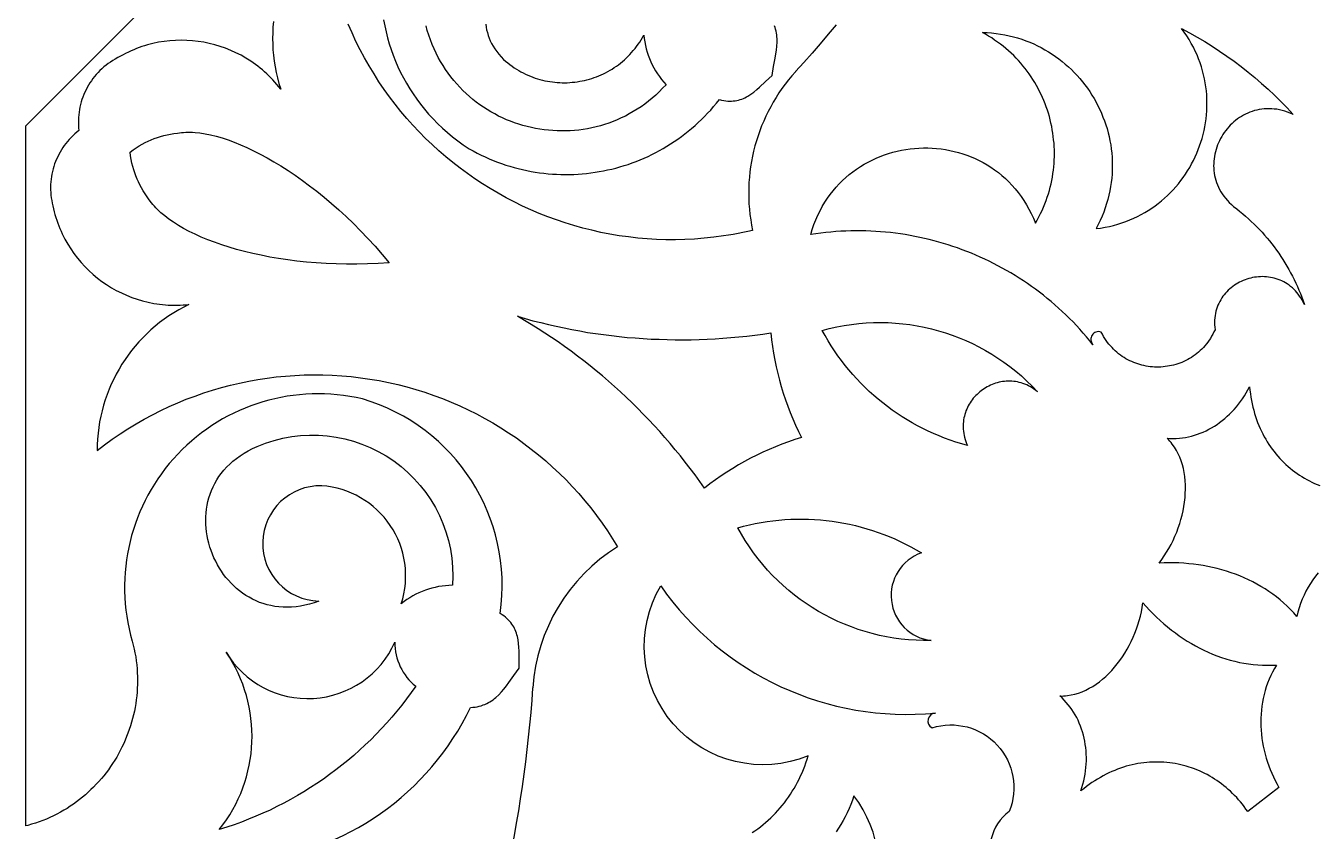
# Model space of a CAD drawing. Extents: x -492 to 492, y -420 to 420.
# Drawn here: x -173.3 to -29.2, y -6.9 to 82.9 of the extents above; entities that cross this region are included whole.
import ezdxf

# ---------------------------------------------------------------- set-up
doc = ezdxf.new("R2010")
doc.units = 0
doc.layers.add('LAYER_1', color=18, linetype='CONTINUOUS')

msp = doc.modelspace()

# ---------------------------------------------------------------- linework, layer by layer
at = {"layer": 'LAYER_1'}
for points in [[(-148.25, -10.34, 0.260478), (-123.69, 6.89), (-123.43, 6.92), (-123.18, 6.95), (-122.94, 6.99), (-122.71, 7.04), (-122.49, 7.1), (-122.28, 7.18), (-122.08, 7.25), (-121.88, 7.34), (-121.7, 7.44), (-121.52, 7.54), (-121.34, 7.65), (-121.17, 7.77), (-121.01, 7.9), (-120.85, 8.03), (-120.54, 8.32), (-120.25, 8.63), (-119.97, 8.96), (-119.69, 9.32), (-119.41, 9.69), (-118.85, 10.47), (-118.25, 11.3), (-118.26, 12.28), (-118.27, 12.74), (-118.28, 13.19), (-118.3, 13.62), (-118.33, 14.04), (-118.39, 14.44), (-118.46, 14.82), (-118.51, 15.01), (-118.57, 15.19), (-118.63, 15.37), (-118.7, 15.55), (-118.78, 15.72), (-118.87, 15.89), (-118.97, 16.05), (-119.08, 16.21), (-119.2, 16.37), (-119.33, 16.53), (-119.47, 16.68), (-119.63, 16.83), (-119.8, 16.97), (-119.98, 17.12), (-120.17, 17.25), (-120.38, 17.39, 0.373134), (-135.74, 41.32, 0.574165), (-161.41, 14.29), (-161.3, 13.85), (-161.2, 13.41), (-161.11, 12.98), (-161.03, 12.54), (-160.97, 12.1), (-160.92, 11.66), (-160.88, 11.22), (-160.85, 10.78), (-160.83, 10.35), (-160.83, 9.91), (-160.83, 9.48), (-160.85, 9.05), (-160.88, 8.62), (-160.92, 8.19), (-160.97, 7.76), (-161.03, 7.33), (-161.1, 6.91), (-161.18, 6.49), (-161.27, 6.08), (-161.38, 5.66), (-161.49, 5.25), (-161.61, 4.85), (-161.74, 4.44), (-161.89, 4.04), (-162.04, 3.65), (-162.2, 3.26), (-162.37, 2.87), (-162.56, 2.49), (-162.75, 2.11), (-162.95, 1.74), (-163.15, 1.37), (-163.37, 1.01), (-163.6, 0.66), (-163.83, 0.31), (-164.08, -0.04), (-164.33, -0.38), (-164.59, -0.71), (-164.86, -1.03), (-165.14, -1.35), (-165.42, -1.66), (-165.72, -1.97), (-166.02, -2.26), (-166.33, -2.55), (-166.64, -2.84), (-166.97, -3.11), (-167.3, -3.37), (-167.63, -3.63), (-167.98, -3.88), (-168.33, -4.12), (-168.69, -4.35), (-169.06, -4.57), (-169.43, -4.79), (-169.81, -4.99), (-170.19, -5.18), (-170.59, -5.37), (-170.98, -5.54), (-171.39, -5.7), (-171.8, -5.85), (-172.22, -6), (-172.64, -6.13), (-173.06, -6.25), (-173.28, -6.3), (-173.28, 71.78), (-115.59, 129.47)], [(-145.66, 83.43), (-145.72, 82.8), (-145.75, 82.17), (-145.76, 81.54), (-145.75, 80.91), (-145.72, 80.28), (-145.66, 79.65), (-145.59, 79.01), (-145.49, 78.38), (-145.36, 77.75), (-145.22, 77.13), (-145.05, 76.5), (-144.86, 75.88), (-145.07, 76.14), (-145.28, 76.4), (-145.5, 76.65), (-145.72, 76.9), (-145.95, 77.14), (-146.18, 77.37), (-146.42, 77.59), (-146.66, 77.81), (-146.9, 78.03), (-147.15, 78.23), (-147.41, 78.43), (-147.66, 78.63), (-148.19, 78.99), (-148.73, 79.34), (-149.28, 79.65), (-149.85, 79.94), (-150.42, 80.2), (-151.01, 80.44), (-151.61, 80.65), (-152.21, 80.83), (-152.82, 80.98), (-153.44, 81.11), (-154.06, 81.21), (-154.69, 81.28), (-155.32, 81.32), (-155.95, 81.33), (-156.58, 81.32), (-157.21, 81.28), (-157.84, 81.2), (-158.47, 81.1), (-159.1, 80.97), (-159.72, 80.81), (-160.03, 80.72), (-160.34, 80.62), (-160.64, 80.52), (-160.95, 80.4), (-161.25, 80.28), (-161.55, 80.15), (-161.85, 80.02), (-162.15, 79.87), (-162.44, 79.72), (-162.74, 79.56), (-163.03, 79.4), (-163.31, 79.22), (-163.58, 79.07), (-163.84, 78.9), (-164.09, 78.73), (-164.34, 78.54), (-164.57, 78.35), (-164.8, 78.15), (-165.02, 77.95), (-165.23, 77.73), (-165.43, 77.51), (-165.62, 77.29), (-165.8, 77.05), (-165.97, 76.81), (-166.14, 76.57), (-166.29, 76.32), (-166.44, 76.07), (-166.57, 75.81), (-166.7, 75.54), (-166.81, 75.27), (-166.92, 75), (-167.02, 74.73), (-167.1, 74.45), (-167.18, 74.17), (-167.25, 73.88), (-167.3, 73.6), (-167.35, 73.31), (-167.38, 73.02), (-167.41, 72.72), (-167.42, 72.43), (-167.42, 72.14), (-167.41, 71.84), (-167.39, 71.55), (-167.36, 71.25), (-167.6, 71.07), (-167.82, 70.88), (-168.04, 70.68), (-168.24, 70.47), (-168.44, 70.26), (-168.64, 70.04), (-168.82, 69.82), (-168.99, 69.58), (-169.16, 69.35), (-169.32, 69.1), (-169.47, 68.85), (-169.6, 68.6), (-169.73, 68.34), (-169.86, 68.08), (-169.97, 67.81), (-170.07, 67.54), (-170.16, 67.26), (-170.24, 66.98), (-170.31, 66.7), (-170.38, 66.41), (-170.43, 66.12), (-170.47, 65.83), (-170.5, 65.54), (-170.52, 65.25), (-170.53, 64.95), (-170.52, 64.65), (-170.51, 64.35), (-170.49, 64.05), (-170.45, 63.75), (-170.4, 63.45), (-170.34, 63.15), (-170.27, 62.85), (-170.2, 62.52), (-170.12, 62.2), (-170.03, 61.88), (-169.93, 61.56), (-169.83, 61.25), (-169.72, 60.94), (-169.61, 60.63), (-169.48, 60.33), (-169.35, 60.03), (-169.22, 59.74), (-169.08, 59.45), (-168.93, 59.16), (-168.61, 58.6), (-168.27, 58.06), (-167.91, 57.53), (-167.53, 57.03), (-167.12, 56.54), (-166.69, 56.08), (-166.25, 55.63), (-165.78, 55.21), (-165.3, 54.81), (-164.8, 54.43), (-164.28, 54.07), (-163.74, 53.73), (-163.2, 53.42), (-162.63, 53.14), (-162.06, 52.88), (-161.47, 52.64), (-160.87, 52.44), (-160.26, 52.26), (-159.64, 52.1), (-159.01, 51.98), (-158.69, 51.93), (-158.37, 51.88), (-158.05, 51.85), (-157.72, 51.82), (-157.4, 51.79), (-157.07, 51.78), (-156.74, 51.77), (-156.42, 51.77), (-156.08, 51.78), (-155.75, 51.8), (-155.42, 51.82), (-155.09, 51.86), (-155.67, 51.57), (-156.23, 51.26), (-156.79, 50.93), (-157.33, 50.58), (-157.85, 50.21), (-158.36, 49.83), (-158.85, 49.43), (-159.33, 49.02), (-159.8, 48.59), (-160.24, 48.14), (-160.67, 47.68), (-161.09, 47.21), (-161.48, 46.72), (-161.86, 46.22), (-162.22, 45.71), (-162.56, 45.19), (-162.89, 44.65), (-163.19, 44.1), (-163.48, 43.54), (-163.75, 42.98), (-163.99, 42.4), (-164.22, 41.81), (-164.43, 41.22), (-164.62, 40.61), (-164.78, 40), (-164.93, 39.38), (-165.05, 38.76), (-165.15, 38.13), (-165.23, 37.49), (-165.28, 36.85), (-165.32, 36.2), (-165.33, 35.55, -0.453995), (-107.29, 24.82, 0.240725), (-116.75, 9.11), (-116.76, 9.1, -0.074077), (-126.25, -33.96)], [(-92.27, -7.06), (-91.96, -6.85), (-91.65, -6.63), (-91.35, -6.4), (-91.06, -6.16), (-90.77, -5.92), (-90.49, -5.67), (-90.21, -5.41), (-89.94, -5.14), (-89.67, -4.87), (-89.41, -4.59), (-89.16, -4.31), (-88.92, -4.02), (-88.68, -3.72), (-88.45, -3.41), (-88.22, -3.1), (-88.01, -2.78), (-87.8, -2.45), (-87.6, -2.12), (-87.4, -1.79), (-87.22, -1.44), (-87.04, -1.09), (-86.87, -0.74), (-86.71, -0.38), (-86.56, -0.01), (-86.42, 0.36), (-86.28, 0.74), (-86.16, 1.12), (-86.04, 1.51, -0.719328), (-102.48, 20.47, 0.270929), (-71.83, 6.28, 0.777705), (-72.21, 4.63, -0.636132), (-63.61, -4.69, 0.862472), (-58.75, -13.83, -0.153049)], [(-90.42, -25.27, 0.578149), (-80.92, -2.95), (-81.08, -3.44), (-81.26, -3.92), (-81.46, -4.38), (-81.67, -4.84), (-81.89, -5.29), (-82.12, -5.72), (-82.37, -6.15), (-82.63, -6.56), (-82.9, -6.96)]]:
    msp.add_lwpolyline(points, format="xyb", dxfattribs=at)
for points in [[(-133.38, 83.6), (-133.26, 82.93), (-133.11, 82.27), (-132.94, 81.6), (-132.75, 80.95), (-132.54, 80.3), (-132.31, 79.65), (-132.06, 79.01), (-131.78, 78.38), (-131.49, 77.75), (-131.17, 77.14), (-130.83, 76.53), (-130.47, 75.93), (-130.09, 75.34), (-129.69, 74.76), (-129.27, 74.19), (-128.82, 73.63), (-128.36, 73.09), (-127.87, 72.56), (-127.36, 72.04), (-126.83, 71.53), (-126.27, 71.04), (-125.7, 70.56), (-125.1, 70.1), (-124.49, 69.65), (-123.85, 69.22), (-123.4, 68.98), (-122.96, 68.74), (-122.51, 68.52), (-122.06, 68.31), (-121.61, 68.11), (-121.15, 67.92), (-120.69, 67.74), (-120.23, 67.57), (-119.76, 67.41), (-119.3, 67.27), (-118.83, 67.13), (-118.36, 67.01), (-117.89, 66.9), (-117.41, 66.79), (-116.94, 66.7), (-116.46, 66.62), (-115.99, 66.55), (-115.51, 66.49), (-115.03, 66.44), (-114.56, 66.4), (-114.08, 66.38), (-113.6, 66.36), (-113.12, 66.35), (-112.65, 66.36), (-112.17, 66.37), (-111.69, 66.4), (-111.22, 66.43), (-110.75, 66.48), (-110.27, 66.53), (-109.8, 66.6), (-109.33, 66.68), (-108.86, 66.76), (-108.4, 66.86), (-107.94, 66.97), (-107.48, 67.08), (-107.02, 67.21), (-106.56, 67.35), (-106.11, 67.49), (-105.66, 67.65), (-105.21, 67.82), (-104.77, 68), (-104.33, 68.18), (-103.89, 68.38), (-103.46, 68.58), (-103.03, 68.8), (-102.61, 69.03), (-102.19, 69.26), (-101.78, 69.51), (-101.37, 69.76), (-100.96, 70.03), (-100.57, 70.3), (-100.17, 70.58), (-99.78, 70.88), (-99.4, 71.18), (-99.03, 71.49), (-98.65, 71.81), (-98.29, 72.14), (-97.93, 72.48), (-97.58, 72.83), (-97.24, 73.19), (-96.9, 73.55), (-96.57, 73.93), (-96.25, 74.32), (-95.93, 74.71), (-95.69, 74.65), (-95.45, 74.61), (-95.22, 74.57), (-95, 74.55), (-94.79, 74.54), (-94.58, 74.55), (-94.38, 74.56), (-94.18, 74.58), (-93.99, 74.61), (-93.8, 74.66), (-93.62, 74.71), (-93.44, 74.77), (-93.26, 74.84), (-93.09, 74.92), (-92.92, 75.01), (-92.75, 75.1), (-92.42, 75.31), (-92.09, 75.55), (-91.77, 75.82), (-91.44, 76.1), (-90.77, 76.72), (-90.06, 77.39), (-89.88, 78.4), (-89.7, 79.34), (-89.62, 79.8), (-89.56, 80.24), (-89.52, 80.68), (-89.49, 81.1), (-89.5, 81.52), (-89.51, 81.73), (-89.54, 81.94), (-89.57, 82.14), (-89.61, 82.34), (-89.66, 82.55), (-89.72, 82.75), (-89.79, 82.95)], [(-82.9, 83.07), (-83.79, 82), (-84.68, 80.95), (-85.59, 79.9), (-86.51, 78.86), (-87.43, 77.83), (-87.44, 77.82), (-87.84, 77.36), (-88.23, 76.9), (-88.6, 76.42), (-88.95, 75.94), (-89.29, 75.45), (-89.61, 74.95), (-89.92, 74.44), (-90.21, 73.92), (-90.49, 73.4), (-90.75, 72.86), (-90.99, 72.32), (-91.22, 71.78), (-91.43, 71.23), (-91.62, 70.67), (-91.8, 70.11), (-91.97, 69.54), (-92.11, 68.97), (-92.24, 68.4), (-92.35, 67.82), (-92.45, 67.23), (-92.52, 66.65), (-92.59, 66.06), (-92.63, 65.47), (-92.65, 64.88), (-92.66, 64.28), (-92.65, 63.69), (-92.63, 63.09), (-92.58, 62.5), (-92.52, 61.9), (-92.44, 61.31), (-92.34, 60.71), (-92.23, 60.12), (-92.77, 59.99), (-93.31, 59.88), (-93.85, 59.77), (-94.39, 59.67), (-94.93, 59.58), (-95.47, 59.5), (-96.55, 59.36), (-97.63, 59.24), (-98.7, 59.16), (-99.77, 59.1), (-100.83, 59.08), (-101.89, 59.08), (-102.95, 59.12), (-104, 59.18), (-105.04, 59.27), (-106.08, 59.39), (-107.11, 59.53), (-108.14, 59.7), (-109.16, 59.9), (-110.17, 60.13), (-111.17, 60.38), (-112.16, 60.66), (-113.14, 60.96), (-114.11, 61.29), (-115.07, 61.64), (-116.03, 62.02), (-116.97, 62.42), (-117.89, 62.84), (-118.81, 63.29), (-119.71, 63.76), (-120.6, 64.26), (-121.48, 64.78), (-122.35, 65.31), (-123.19, 65.88), (-124.03, 66.46), (-124.85, 67.06), (-125.65, 67.69), (-126.44, 68.33), (-127.21, 69), (-127.96, 69.69), (-128.7, 70.39), (-129.41, 71.12), (-130.11, 71.86), (-130.79, 72.62), (-131.45, 73.4), (-132.1, 74.2), (-132.72, 75.02), (-133.32, 75.85), (-133.9, 76.7), (-134.45, 77.57), (-134.99, 78.46), (-135.5, 79.36), (-135.99, 80.27), (-136.46, 81.2), (-136.9, 82.15), (-137.32, 83.11)], [(-121.99, 83.11), (-121.95, 82.8), (-121.89, 82.49), (-121.81, 82.18), (-121.72, 81.88), (-121.61, 81.57), (-121.48, 81.26), (-121.33, 80.96), (-121.16, 80.66), (-120.97, 80.36), (-120.76, 80.06), (-120.52, 79.77), (-120.27, 79.48), (-120, 79.2), (-119.77, 78.99), (-119.53, 78.8), (-119.29, 78.62), (-119.05, 78.44), (-118.81, 78.27), (-118.56, 78.11), (-118.31, 77.96), (-118.06, 77.82), (-117.8, 77.68), (-117.54, 77.55), (-117.28, 77.43), (-117.01, 77.32), (-116.75, 77.22), (-116.48, 77.12), (-116.21, 77.04), (-115.94, 76.96), (-115.66, 76.89), (-115.39, 76.82), (-115.11, 76.77), (-114.84, 76.72), (-114.56, 76.68), (-114.28, 76.65), (-114.01, 76.62), (-113.73, 76.61), (-113.45, 76.6), (-113.17, 76.6), (-112.89, 76.6), (-112.62, 76.62), (-112.34, 76.64), (-112.06, 76.67), (-111.79, 76.7), (-111.51, 76.75), (-111.24, 76.8), (-110.97, 76.85), (-110.7, 76.92), (-110.43, 76.99), (-110.17, 77.07), (-109.9, 77.16), (-109.64, 77.26), (-109.38, 77.36), (-109.13, 77.47), (-108.87, 77.59), (-108.62, 77.71), (-108.38, 77.84), (-108.13, 77.98), (-107.89, 78.12), (-107.65, 78.28), (-107.42, 78.44), (-107.19, 78.6), (-106.97, 78.77), (-106.75, 78.95), (-106.53, 79.14), (-106.32, 79.34), (-106.11, 79.54), (-105.91, 79.74), (-105.72, 79.96), (-105.53, 80.18), (-105.34, 80.41), (-105.16, 80.64), (-104.99, 80.88), (-104.82, 81.13), (-104.66, 81.38), (-104.5, 81.64), (-104.36, 81.91), (-104.31, 81.52), (-104.25, 81.14), (-104.18, 80.76), (-104.09, 80.38), (-103.98, 80.01), (-103.86, 79.65), (-103.73, 79.29), (-103.58, 78.93), (-103.42, 78.59), (-103.24, 78.25), (-103.05, 77.91), (-102.84, 77.59), (-102.62, 77.27), (-102.39, 76.96), (-102.14, 76.66), (-101.88, 76.37), (-102.26, 75.97), (-102.64, 75.59), (-103.03, 75.22), (-103.43, 74.87), (-103.84, 74.54), (-104.25, 74.22), (-104.67, 73.92), (-105.1, 73.64), (-105.54, 73.37), (-105.98, 73.12), (-106.42, 72.88), (-106.88, 72.66), (-107.33, 72.46), (-107.79, 72.27), (-108.26, 72.09), (-108.73, 71.94), (-109.2, 71.8), (-109.68, 71.67), (-110.16, 71.56), (-110.64, 71.46), (-111.12, 71.38), (-111.6, 71.32), (-112.09, 71.27), (-112.57, 71.23), (-113.06, 71.22), (-113.54, 71.21), (-114.03, 71.22), (-114.51, 71.25), (-114.99, 71.29), (-115.47, 71.34), (-115.95, 71.41), (-116.43, 71.49), (-116.9, 71.59), (-117.38, 71.7), (-117.84, 71.83), (-118.31, 71.97), (-118.77, 72.12), (-119.22, 72.29), (-119.67, 72.47), (-120.11, 72.67), (-120.55, 72.88), (-120.98, 73.11), (-121.41, 73.34), (-121.83, 73.59), (-122.24, 73.86), (-122.64, 74.14), (-123.04, 74.43), (-123.43, 74.74), (-123.81, 75.05), (-124.18, 75.39), (-124.53, 75.73), (-124.88, 76.09), (-125.22, 76.46), (-125.55, 76.84), (-125.87, 77.24), (-126.18, 77.65), (-126.47, 78.07), (-126.75, 78.51), (-127.02, 78.95), (-127.28, 79.41), (-127.52, 79.88), (-127.75, 80.37), (-127.96, 80.87), (-128.16, 81.37), (-128.35, 81.91), (-128.51, 82.43), (-128.63, 82.94)], [(-29.15, 21.94), (-29.45, 21.55), (-29.74, 21.14), (-30.02, 20.73), (-30.27, 20.31), (-30.51, 19.87), (-30.73, 19.43), (-30.93, 18.97), (-31.11, 18.51), (-31.27, 18.03), (-31.4, 17.55), (-31.52, 17.06), (-31.87, 17.46), (-32.23, 17.84), (-32.61, 18.21), (-33, 18.57), (-33.39, 18.91), (-33.8, 19.24), (-34.22, 19.55), (-34.64, 19.85), (-35.08, 20.14), (-35.53, 20.41), (-35.98, 20.67), (-36.44, 20.92), (-36.91, 21.15), (-37.39, 21.37), (-37.88, 21.57), (-38.37, 21.77), (-38.87, 21.94), (-39.37, 22.11), (-39.88, 22.26), (-40.4, 22.4), (-40.92, 22.52), (-41.45, 22.63), (-41.98, 22.73), (-42.51, 22.81), (-43.05, 22.88), (-43.59, 22.94), (-44.14, 22.99), (-44.69, 23.02), (-45.24, 23.03), (-45.79, 23.04), (-46.34, 23.03), (-46.9, 23.01), (-46.6, 23.4), (-46.32, 23.81), (-46.05, 24.22), (-45.8, 24.65), (-45.56, 25.09), (-45.33, 25.54), (-45.12, 26), (-44.93, 26.46), (-44.75, 26.93), (-44.59, 27.41), (-44.45, 27.89), (-44.33, 28.37), (-44.22, 28.85), (-44.13, 29.34), (-44.05, 29.82), (-44, 30.31), (-43.97, 30.79), (-43.95, 31.26), (-43.96, 31.73), (-43.98, 32.2), (-44.03, 32.66), (-44.1, 33.11), (-44.18, 33.55), (-44.29, 33.98), (-44.43, 34.4), (-44.58, 34.81), (-44.76, 35.2), (-44.96, 35.58), (-45.18, 35.94), (-45.43, 36.29), (-45.56, 36.46), (-45.7, 36.62), (-45.85, 36.78), (-46, 36.93), (-45.66, 36.91), (-45.31, 36.9), (-44.97, 36.91), (-44.63, 36.94), (-44.29, 36.98), (-43.95, 37.03), (-43.62, 37.1), (-43.28, 37.18), (-42.95, 37.27), (-42.62, 37.38), (-42.3, 37.5), (-41.98, 37.63), (-41.66, 37.78), (-41.35, 37.94), (-41.04, 38.11), (-40.73, 38.29), (-40.43, 38.48), (-40.14, 38.69), (-39.85, 38.91), (-39.57, 39.14), (-39.3, 39.38), (-39.03, 39.63), (-38.77, 39.89), (-38.51, 40.16), (-38.27, 40.44), (-38.03, 40.73), (-37.8, 41.03), (-37.58, 41.34), (-37.37, 41.66), (-37.17, 41.99), (-36.98, 42.33), (-36.8, 42.68), (-36.76, 42.29), (-36.71, 41.9), (-36.66, 41.52), (-36.59, 41.15), (-36.52, 40.78), (-36.43, 40.41), (-36.34, 40.06), (-36.24, 39.71), (-36.14, 39.36), (-36.02, 39.02), (-35.9, 38.69), (-35.77, 38.36), (-35.63, 38.04), (-35.48, 37.72), (-35.33, 37.42), (-35.17, 37.11), (-35, 36.82), (-34.83, 36.53), (-34.65, 36.25), (-34.46, 35.97), (-34.27, 35.7), (-34.07, 35.44), (-33.86, 35.18), (-33.65, 34.93), (-33.43, 34.69), (-33.21, 34.45), (-32.98, 34.22), (-32.74, 34), (-32.5, 33.79), (-32.26, 33.58), (-32.01, 33.38), (-31.75, 33.19), (-31.49, 33), (-31.23, 32.82), (-30.96, 32.65), (-30.69, 32.48), (-30.41, 32.33), (-30.13, 32.18), (-29.85, 32.04), (-29.56, 31.9), (-29.27, 31.78), (-28.97, 31.66)]]:
    msp.add_lwpolyline(points, dxfattribs=at)
for points in [[(-43.51, 82.17), (-42.65, 81.68), (-41.8, 81.18), (-40.96, 80.66), (-40.14, 80.12), (-39.32, 79.57), (-38.52, 78.99), (-37.74, 78.4), (-36.97, 77.79), (-36.21, 77.17), (-35.46, 76.52), (-34.73, 75.86), (-34.01, 75.19), (-33.31, 74.49), (-32.62, 73.79), (-31.95, 73.06), (-32.26, 73.2), (-32.56, 73.31), (-32.86, 73.42), (-33.16, 73.5), (-33.46, 73.57), (-33.75, 73.63), (-34.04, 73.66), (-34.33, 73.69), (-34.62, 73.7), (-34.9, 73.7), (-35.18, 73.68), (-35.45, 73.65), (-35.72, 73.61), (-35.99, 73.55), (-36.25, 73.48), (-36.51, 73.4), (-36.76, 73.31), (-37.01, 73.21), (-37.25, 73.1), (-37.48, 72.97), (-37.71, 72.84), (-37.93, 72.7), (-38.15, 72.55), (-38.36, 72.38), (-38.56, 72.22), (-38.76, 72.04), (-38.95, 71.85), (-39.13, 71.66), (-39.3, 71.46), (-39.46, 71.25), (-39.62, 71.04), (-39.77, 70.82), (-39.91, 70.6), (-40.04, 70.37), (-40.16, 70.13), (-40.27, 69.89), (-40.37, 69.65), (-40.46, 69.4), (-40.54, 69.15), (-40.61, 68.89), (-40.67, 68.64), (-40.72, 68.38), (-40.76, 68.12), (-40.79, 67.85), (-40.8, 67.59), (-40.81, 67.32), (-40.8, 67.06), (-40.78, 66.79), (-40.74, 66.52), (-40.7, 66.26), (-40.64, 65.99), (-40.57, 65.73), (-40.48, 65.46), (-40.38, 65.2), (-40.27, 64.95), (-40.14, 64.69), (-40, 64.44), (-39.84, 64.19), (-39.67, 63.94), (-39.49, 63.7), (-39.28, 63.46), (-39.07, 63.23), (-38.83, 63), (-38.59, 62.78), (-38.24, 62.52), (-37.91, 62.25), (-37.57, 61.98), (-37.25, 61.7), (-36.93, 61.42), (-36.61, 61.13), (-36.3, 60.83), (-36, 60.53), (-35.7, 60.22), (-35.41, 59.91), (-35.13, 59.59), (-34.85, 59.27), (-34.58, 58.94), (-34.31, 58.61), (-34.05, 58.27), (-33.8, 57.92), (-33.55, 57.58), (-33.31, 57.22), (-33.08, 56.87), (-32.86, 56.51), (-32.64, 56.14), (-32.42, 55.77), (-32.22, 55.4), (-32.02, 55.02), (-31.83, 54.64), (-31.64, 54.25), (-31.47, 53.86), (-31.29, 53.47), (-31.13, 53.07), (-30.98, 52.67), (-30.83, 52.27), (-30.69, 51.86), (-30.81, 52.11), (-30.94, 52.35), (-31.07, 52.58), (-31.22, 52.8), (-31.37, 53), (-31.53, 53.2), (-31.69, 53.38), (-31.86, 53.56), (-32.03, 53.72), (-32.22, 53.87), (-32.4, 54.02), (-32.59, 54.15), (-32.79, 54.27), (-32.99, 54.38), (-33.19, 54.48), (-33.4, 54.57), (-33.61, 54.65), (-33.82, 54.72), (-34.04, 54.79), (-34.25, 54.84), (-34.47, 54.88), (-34.69, 54.91), (-34.91, 54.94), (-35.13, 54.95), (-35.35, 54.96), (-35.58, 54.95), (-35.8, 54.94), (-36.02, 54.92), (-36.24, 54.89), (-36.46, 54.85), (-36.67, 54.8), (-36.89, 54.74), (-37.1, 54.68), (-37.31, 54.61), (-37.52, 54.52), (-37.72, 54.43), (-37.92, 54.34), (-38.11, 54.23), (-38.31, 54.12), (-38.49, 54), (-38.67, 53.87), (-38.85, 53.73), (-39.02, 53.59), (-39.18, 53.44), (-39.34, 53.28), (-39.49, 53.12), (-39.63, 52.95), (-39.77, 52.77), (-39.9, 52.58), (-40.02, 52.39), (-40.13, 52.19), (-40.23, 51.98), (-40.33, 51.77), (-40.41, 51.55), (-40.48, 51.33), (-40.55, 51.1), (-40.6, 50.86), (-40.64, 50.62), (-40.68, 50.37), (-40.7, 50.11), (-40.7, 49.85), (-40.7, 49.59), (-40.68, 49.32), (-40.65, 49.04), (-40.77, 48.79), (-40.89, 48.54), (-41.03, 48.31), (-41.16, 48.08), (-41.31, 47.86), (-41.46, 47.65), (-41.62, 47.45), (-41.78, 47.25), (-41.95, 47.06), (-42.13, 46.88), (-42.31, 46.71), (-42.49, 46.54), (-42.68, 46.38), (-42.88, 46.23), (-43.08, 46.09), (-43.28, 45.96), (-43.49, 45.83), (-43.7, 45.71), (-43.92, 45.6), (-44.14, 45.5), (-44.36, 45.4), (-44.58, 45.32), (-44.81, 45.24), (-45.04, 45.17), (-45.27, 45.1), (-45.5, 45.05), (-45.73, 45), (-45.97, 44.96), (-46.2, 44.93), (-46.44, 44.9), (-46.68, 44.88), (-46.92, 44.88), (-47.16, 44.87), (-47.39, 44.88), (-47.63, 44.9), (-47.87, 44.92), (-48.11, 44.95), (-48.34, 44.99), (-48.58, 45.04), (-48.81, 45.09), (-49.04, 45.15), (-49.27, 45.22), (-49.5, 45.3), (-49.72, 45.39), (-49.95, 45.48), (-50.16, 45.58), (-50.38, 45.69), (-50.59, 45.81), (-50.8, 45.94), (-51.01, 46.07), (-51.21, 46.21), (-51.41, 46.36), (-51.6, 46.52), (-51.79, 46.69), (-51.97, 46.86), (-52.14, 47.04), (-52.32, 47.23), (-52.48, 47.43), (-52.64, 47.63), (-52.8, 47.85), (-52.94, 48.07), (-53.09, 48.3), (-53.22, 48.54), (-53.35, 48.78), (-53.5, 48.82), (-53.66, 48.83), (-53.8, 48.82), (-53.94, 48.78), (-54.06, 48.72), (-54.17, 48.64), (-54.27, 48.55), (-54.36, 48.44), (-54.42, 48.32), (-54.47, 48.19), (-54.5, 48.05), (-54.5, 47.91), (-54.48, 47.77), (-54.44, 47.64), (-54.37, 47.5), (-54.27, 47.37), (-54.62, 47.81), (-54.98, 48.25), (-55.35, 48.67), (-55.73, 49.09), (-56.11, 49.51), (-56.49, 49.91), (-56.89, 50.31), (-57.28, 50.7), (-57.69, 51.08), (-58.1, 51.46), (-58.51, 51.83), (-58.94, 52.19), (-59.36, 52.54), (-59.79, 52.89), (-60.23, 53.23), (-60.67, 53.56), (-61.12, 53.88), (-61.57, 54.19), (-62.03, 54.5), (-62.49, 54.8), (-62.95, 55.09), (-63.42, 55.38), (-63.9, 55.65), (-64.38, 55.92), (-64.86, 56.18), (-65.35, 56.44), (-65.84, 56.68), (-66.33, 56.92), (-66.83, 57.14), (-67.33, 57.36), (-67.83, 57.57), (-68.34, 57.78), (-68.85, 57.97), (-69.37, 58.16), (-69.89, 58.34), (-70.41, 58.51), (-70.93, 58.67), (-71.46, 58.82), (-71.99, 58.96), (-72.52, 59.1), (-73.05, 59.23), (-73.59, 59.34), (-74.13, 59.45), (-74.67, 59.55), (-75.21, 59.65), (-75.75, 59.73), (-76.3, 59.8), (-76.85, 59.87), (-77.39, 59.92), (-77.95, 59.97), (-78.5, 60.01), (-79.05, 60.04), (-79.61, 60.06), (-80.16, 60.07), (-80.72, 60.07), (-81.27, 60.06), (-81.83, 60.04), (-82.39, 60.02), (-82.95, 59.98), (-83.51, 59.94), (-84.07, 59.88), (-84.63, 59.82), (-85.19, 59.74), (-85.75, 59.66), (-85.58, 60.22), (-85.39, 60.77), (-85.18, 61.3), (-84.95, 61.82), (-84.71, 62.31), (-84.45, 62.8), (-84.17, 63.26), (-83.88, 63.71), (-83.57, 64.14), (-83.25, 64.55), (-82.91, 64.95), (-82.56, 65.33), (-82.2, 65.69), (-81.82, 66.03), (-81.44, 66.36), (-81.04, 66.67), (-80.63, 66.97), (-80.21, 67.24), (-79.79, 67.5), (-79.35, 67.75), (-78.91, 67.97), (-78.46, 68.18), (-78, 68.37), (-77.53, 68.54), (-77.06, 68.7), (-76.59, 68.84), (-76.11, 68.96), (-75.63, 69.06), (-75.14, 69.15), (-74.65, 69.22), (-74.16, 69.27), (-73.67, 69.3), (-73.17, 69.32), (-72.68, 69.32), (-72.19, 69.3), (-71.7, 69.26), (-71.2, 69.21), (-70.72, 69.14), (-70.23, 69.05), (-69.75, 68.94), (-69.27, 68.81), (-68.79, 68.67), (-68.32, 68.51), (-67.86, 68.33), (-67.4, 68.13), (-66.95, 67.91), (-66.51, 67.68), (-66.07, 67.43), (-65.64, 67.16), (-65.23, 66.87), (-64.82, 66.57), (-64.42, 66.24), (-64.03, 65.9), (-63.66, 65.54), (-63.3, 65.16), (-62.95, 64.76), (-62.61, 64.35), (-62.29, 63.92), (-61.98, 63.46), (-61.69, 62.99), (-61.41, 62.5), (-61.15, 62), (-60.9, 61.47), (-60.68, 60.93), (-60.48, 61.28), (-60.29, 61.63), (-60.11, 61.99), (-59.94, 62.35), (-59.78, 62.72), (-59.63, 63.08), (-59.49, 63.45), (-59.36, 63.82), (-59.24, 64.19), (-59.13, 64.57), (-59.03, 64.94), (-58.94, 65.32), (-58.86, 65.69), (-58.79, 66.07), (-58.73, 66.45), (-58.68, 66.83), (-58.64, 67.21), (-58.61, 67.59), (-58.58, 67.97), (-58.57, 68.35), (-58.57, 68.72), (-58.57, 69.1), (-58.59, 69.48), (-58.61, 69.86), (-58.65, 70.23), (-58.69, 70.61), (-58.74, 70.98), (-58.8, 71.35), (-58.87, 71.72), (-58.95, 72.09), (-59.04, 72.46), (-59.13, 72.82), (-59.24, 73.18), (-59.35, 73.54), (-59.48, 73.89), (-59.61, 74.25), (-59.75, 74.6), (-59.89, 74.94), (-60.05, 75.28), (-60.22, 75.62), (-60.39, 75.96), (-60.57, 76.29), (-60.76, 76.62), (-60.96, 76.94), (-61.17, 77.26), (-61.38, 77.57), (-61.61, 77.88), (-61.84, 78.18), (-62.08, 78.48), (-62.33, 78.77), (-62.58, 79.06), (-62.84, 79.34), (-63.11, 79.62), (-63.39, 79.89), (-63.68, 80.15), (-63.97, 80.41), (-64.28, 80.66), (-64.58, 80.9), (-64.9, 81.13), (-65.23, 81.36), (-65.56, 81.59), (-65.9, 81.8), (-66.24, 82.01), (-66.6, 82.2), (-66.08, 82.18), (-65.58, 82.15), (-65.07, 82.09), (-64.58, 82.02), (-64.09, 81.93), (-63.61, 81.83), (-63.14, 81.72), (-62.67, 81.59), (-62.21, 81.44), (-61.76, 81.28), (-61.32, 81.11), (-60.88, 80.92), (-60.45, 80.72), (-60.04, 80.51), (-59.63, 80.28), (-59.22, 80.04), (-58.83, 79.79), (-58.45, 79.53), (-58.07, 79.26), (-57.71, 78.97), (-57.35, 78.68), (-57.01, 78.38), (-56.67, 78.06), (-56.35, 77.74), (-56.03, 77.4), (-55.73, 77.06), (-55.44, 76.71), (-55.16, 76.35), (-54.89, 75.98), (-54.63, 75.6), (-54.38, 75.21), (-54.14, 74.82), (-53.92, 74.42), (-53.71, 74.02), (-53.51, 73.61), (-53.32, 73.19), (-53.15, 72.77), (-52.98, 72.34), (-52.84, 71.9), (-52.7, 71.47), (-52.58, 71.02), (-52.47, 70.58), (-52.38, 70.12), (-52.29, 69.67), (-52.23, 69.21), (-52.18, 68.75), (-52.14, 68.29), (-52.12, 67.82), (-52.11, 67.35), (-52.12, 66.89), (-52.14, 66.41), (-52.18, 65.94), (-52.23, 65.47), (-52.3, 65), (-52.38, 64.52), (-52.49, 64.05), (-52.6, 63.58), (-52.74, 63.11), (-52.89, 62.64), (-53.06, 62.17), (-53.24, 61.7), (-53.45, 61.24), (-53.67, 60.78), (-53.91, 60.32), (-53.41, 60.38), (-52.92, 60.47), (-52.43, 60.57), (-51.96, 60.68), (-51.5, 60.81), (-51.04, 60.96), (-50.59, 61.12), (-50.15, 61.29), (-49.72, 61.48), (-49.3, 61.67), (-48.89, 61.89), (-48.49, 62.11), (-48.1, 62.35), (-47.72, 62.6), (-47.34, 62.86), (-46.98, 63.13), (-46.63, 63.41), (-46.29, 63.71), (-45.96, 64.01), (-45.64, 64.32), (-45.33, 64.65), (-45.03, 64.98), (-44.74, 65.32), (-44.47, 65.67), (-44.2, 66.02), (-43.95, 66.39), (-43.71, 66.76), (-43.48, 67.14), (-43.27, 67.53), (-43.06, 67.92), (-42.87, 68.32), (-42.69, 68.72), (-42.52, 69.13), (-42.37, 69.55), (-42.22, 69.96), (-42.1, 70.39), (-41.98, 70.82), (-41.88, 71.25), (-41.79, 71.68), (-41.71, 72.12), (-41.65, 72.56), (-41.61, 73), (-41.57, 73.45), (-41.55, 73.89), (-41.55, 74.34), (-41.56, 74.79), (-41.58, 75.24), (-41.62, 75.69), (-41.68, 76.14), (-41.74, 76.59), (-41.83, 77.03), (-41.93, 77.48), (-42.04, 77.93), (-42.18, 78.37), (-42.32, 78.81), (-42.48, 79.25), (-42.66, 79.69), (-42.86, 80.12), (-43.07, 80.55), (-43.3, 80.97), (-43.54, 81.4), (-43.81, 81.81), (-44.08, 82.22), (-44.38, 82.63)], [(-154.95, 71.08), (-154.68, 71.07), (-154.41, 71.05), (-153.86, 70.99), (-153.28, 70.9), (-152.67, 70.77), (-152.04, 70.62), (-151.4, 70.43), (-150.73, 70.21), (-150.04, 69.96), (-149.34, 69.67), (-148.62, 69.36), (-147.89, 69.01), (-147.14, 68.63), (-146.38, 68.22), (-145.61, 67.78), (-144.83, 67.31), (-144.04, 66.8), (-143.25, 66.27), (-142.44, 65.7), (-141.64, 65.1), (-140.82, 64.48), (-140.01, 63.82), (-139.19, 63.13), (-138.38, 62.41), (-137.56, 61.66), (-136.75, 60.88), (-135.94, 60.07), (-135.14, 59.22), (-134.34, 58.35), (-133.55, 57.45), (-132.76, 56.52), (-133.98, 56.44), (-135.18, 56.38), (-136.36, 56.36), (-137.52, 56.35), (-138.67, 56.38), (-139.79, 56.42), (-140.9, 56.49), (-141.98, 56.58), (-143.04, 56.69), (-144.08, 56.83), (-145.09, 56.98), (-146.08, 57.15), (-147.05, 57.34), (-147.98, 57.54), (-148.89, 57.76), (-149.77, 58), (-150.62, 58.25), (-151.44, 58.51), (-152.23, 58.79), (-152.99, 59.08), (-153.71, 59.38), (-154.4, 59.69), (-155.06, 60.01), (-155.68, 60.34), (-156.26, 60.68), (-156.81, 61.03), (-157.32, 61.38), (-157.79, 61.73), (-158.21, 62.09), (-158.41, 62.27), (-158.6, 62.46), (-158.78, 62.64), (-158.95, 62.82), (-159.11, 63.01), (-159.25, 63.19), (-159.51, 63.54), (-159.75, 63.87), (-159.97, 64.2), (-160.18, 64.53), (-160.37, 64.86), (-160.55, 65.19), (-160.72, 65.52), (-160.87, 65.85), (-161.01, 66.19), (-161.14, 66.54), (-161.25, 66.89), (-161.35, 67.26), (-161.45, 67.63), (-161.53, 68.02), (-161.6, 68.43), (-161.66, 68.85), (-161.31, 69.1), (-160.97, 69.33), (-160.64, 69.54), (-160.3, 69.73), (-159.97, 69.91), (-159.63, 70.08), (-159.3, 70.22), (-158.96, 70.36), (-158.61, 70.48), (-158.26, 70.59), (-157.9, 70.69), (-157.53, 70.78), (-157.15, 70.86), (-156.76, 70.92), (-156.35, 70.98), (-155.93, 71.04), (-155.69, 71.06), (-155.45, 71.07), (-155.2, 71.08)], [(-77.11, 49.83), (-76.3, 49.78), (-75.48, 49.71), (-74.68, 49.61), (-73.87, 49.48), (-73.08, 49.32), (-72.29, 49.14), (-71.5, 48.93), (-70.72, 48.7), (-69.96, 48.43), (-69.2, 48.15), (-68.45, 47.83), (-67.71, 47.49), (-66.98, 47.13), (-66.26, 46.74), (-65.56, 46.32), (-64.87, 45.88), (-64.19, 45.42), (-63.52, 44.93), (-62.88, 44.42), (-62.25, 43.88), (-61.63, 43.32), (-61.03, 42.73), (-60.45, 42.12), (-60.65, 42.28), (-60.85, 42.42), (-61.04, 42.55), (-61.25, 42.67), (-61.45, 42.78), (-61.65, 42.88), (-61.86, 42.96), (-62.07, 43.04), (-62.27, 43.11), (-62.48, 43.17), (-62.69, 43.21), (-62.9, 43.25), (-63.11, 43.28), (-63.32, 43.3), (-63.52, 43.31), (-63.73, 43.31), (-63.94, 43.3), (-64.14, 43.28), (-64.34, 43.25), (-64.54, 43.22), (-64.74, 43.18), (-64.94, 43.13), (-65.13, 43.07), (-65.33, 43.01), (-65.51, 42.93), (-65.7, 42.85), (-65.88, 42.76), (-66.06, 42.67), (-66.24, 42.57), (-66.41, 42.46), (-66.58, 42.35), (-66.74, 42.23), (-66.9, 42.1), (-67.05, 41.97), (-67.2, 41.83), (-67.34, 41.69), (-67.48, 41.54), (-67.61, 41.39), (-67.74, 41.23), (-67.86, 41.06), (-67.97, 40.89), (-68.07, 40.72), (-68.17, 40.54), (-68.27, 40.36), (-68.35, 40.18), (-68.43, 39.99), (-68.5, 39.8), (-68.56, 39.6), (-68.61, 39.4), (-68.66, 39.2), (-68.69, 38.99), (-68.72, 38.78), (-68.74, 38.57), (-68.74, 38.36), (-68.74, 38.14), (-68.73, 37.93), (-68.71, 37.71), (-68.68, 37.48), (-68.64, 37.26), (-68.58, 37.04), (-68.52, 36.81), (-68.45, 36.59), (-68.36, 36.36), (-68.26, 36.13), (-68.91, 36.31), (-69.55, 36.51), (-70.19, 36.72), (-70.81, 36.95), (-71.43, 37.2), (-72.05, 37.46), (-72.65, 37.74), (-73.25, 38.03), (-73.84, 38.33), (-74.42, 38.65), (-74.99, 38.99), (-75.55, 39.34), (-76.1, 39.7), (-76.65, 40.07), (-77.18, 40.46), (-77.7, 40.87), (-78.22, 41.28), (-78.72, 41.71), (-79.21, 42.15), (-79.69, 42.61), (-80.16, 43.08), (-80.61, 43.56), (-81.06, 44.05), (-81.49, 44.55), (-81.91, 45.06), (-82.32, 45.59), (-82.71, 46.13), (-83.09, 46.67), (-83.46, 47.23), (-83.81, 47.8), (-84.15, 48.38), (-84.48, 48.97), (-83.67, 49.18), (-82.85, 49.36), (-82.03, 49.51), (-81.21, 49.64), (-80.39, 49.73), (-79.57, 49.8), (-78.75, 49.84), (-77.93, 49.85)], [(-48.34, 18.15), (-47.96, 17.74), (-47.57, 17.35), (-47.18, 16.97), (-46.77, 16.59), (-46.36, 16.23), (-45.94, 15.88), (-45.51, 15.54), (-45.08, 15.22), (-44.64, 14.9), (-44.2, 14.6), (-43.75, 14.31), (-43.29, 14.03), (-42.83, 13.77), (-42.36, 13.52), (-41.89, 13.28), (-41.41, 13.06), (-40.93, 12.86), (-40.44, 12.66), (-39.95, 12.49), (-39.45, 12.32), (-38.95, 12.18), (-38.45, 12.05), (-37.94, 11.93), (-37.43, 11.84), (-36.92, 11.76), (-36.41, 11.69), (-35.89, 11.65), (-35.37, 11.62), (-34.84, 11.61), (-34.32, 11.61), (-33.79, 11.64), (-34.02, 11.25), (-34.24, 10.86), (-34.44, 10.46), (-34.62, 10.05), (-34.79, 9.63), (-34.94, 9.21), (-35.07, 8.79), (-35.18, 8.36), (-35.28, 7.92), (-35.37, 7.48), (-35.43, 7.04), (-35.48, 6.6), (-35.52, 6.15), (-35.54, 5.7), (-35.54, 5.26), (-35.53, 4.81), (-35.51, 4.36), (-35.47, 3.91), (-35.42, 3.46), (-35.35, 3.01), (-35.27, 2.57), (-35.17, 2.13), (-35.07, 1.69), (-34.94, 1.25), (-34.81, 0.82), (-34.66, 0.39), (-34.5, -0.03), (-34.33, -0.44), (-34.14, -0.85), (-33.95, -1.26), (-33.74, -1.65), (-33.52, -2.04), (-37.01, -4.71), (-37.2, -4.43), (-37.4, -4.16), (-37.6, -3.9), (-37.81, -3.64), (-38.02, -3.39), (-38.24, -3.14), (-38.47, -2.91), (-38.7, -2.68), (-38.93, -2.45), (-39.17, -2.23), (-39.42, -2.02), (-39.66, -1.82), (-39.92, -1.62), (-40.18, -1.43), (-40.44, -1.25), (-40.7, -1.08), (-40.97, -0.91), (-41.25, -0.75), (-41.52, -0.59), (-41.8, -0.45), (-42.09, -0.31), (-42.38, -0.18), (-42.67, -0.06), (-42.96, 0.06), (-43.26, 0.17), (-43.55, 0.26), (-43.86, 0.36), (-44.16, 0.44), (-44.47, 0.52), (-44.78, 0.58), (-45.09, 0.64), (-45.4, 0.69), (-45.71, 0.74), (-46.03, 0.77), (-46.35, 0.8), (-46.66, 0.81), (-46.98, 0.82), (-47.31, 0.82), (-47.63, 0.81), (-47.95, 0.8), (-48.27, 0.77), (-48.6, 0.73), (-48.92, 0.69), (-49.25, 0.64), (-49.57, 0.58), (-49.9, 0.51), (-50.22, 0.43), (-50.55, 0.34), (-50.87, 0.24), (-51.2, 0.13), (-51.52, 0.01), (-51.84, -0.12), (-52.17, -0.25), (-52.49, -0.4), (-52.81, -0.55), (-53.12, -0.72), (-53.44, -0.9), (-53.76, -1.08), (-54.07, -1.28), (-54.38, -1.48), (-54.69, -1.7), (-55, -1.92), (-55.3, -2.16), (-55.61, -2.4), (-55.49, -2.03), (-55.38, -1.66), (-55.29, -1.28), (-55.21, -0.91), (-55.14, -0.53), (-55.09, -0.16), (-55.05, 0.22), (-55.02, 0.59), (-55, 0.96), (-55, 1.33), (-55.01, 1.7), (-55.03, 2.06), (-55.07, 2.42), (-55.12, 2.78), (-55.18, 3.13), (-55.25, 3.48), (-55.33, 3.83), (-55.43, 4.17), (-55.53, 4.5), (-55.65, 4.83), (-55.79, 5.15), (-55.93, 5.47), (-56.08, 5.78), (-56.25, 6.08), (-56.43, 6.37), (-56.61, 6.66), (-56.81, 6.94), (-57.03, 7.21), (-57.25, 7.47), (-57.48, 7.72), (-57.72, 7.96), (-57.98, 8.19), (-57.76, 8.18), (-57.55, 8.19), (-57.34, 8.21), (-57.12, 8.23), (-56.7, 8.3), (-56.28, 8.39), (-55.87, 8.51), (-55.47, 8.66), (-55.07, 8.84), (-54.68, 9.04), (-54.29, 9.26), (-53.92, 9.5), (-53.55, 9.77), (-53.19, 10.06), (-52.84, 10.36), (-52.5, 10.69), (-52.17, 11.03), (-51.86, 11.39), (-51.55, 11.76), (-51.26, 12.15), (-50.98, 12.56), (-50.71, 12.97), (-50.46, 13.4), (-50.22, 13.83), (-49.99, 14.28), (-49.78, 14.74), (-49.59, 15.2), (-49.41, 15.67), (-49.25, 16.14), (-49.11, 16.62), (-48.98, 17.1), (-48.87, 17.59), (-48.79, 18.07), (-48.72, 18.56)]]:
    msp.add_lwpolyline(points, close=True, dxfattribs=at)
for points in [[(-117.59, 50.29), (-116.73, 50.05), (-115.86, 49.83), (-115, 49.62), (-114.13, 49.42), (-113.25, 49.24), (-112.38, 49.06), (-111.5, 48.9), (-110.63, 48.75), (-109.74, 48.62), (-108.86, 48.49), (-107.98, 48.38), (-107.1, 48.28), (-106.21, 48.19), (-105.32, 48.12), (-104.43, 48.06), (-103.55, 48), (-102.66, 47.97), (-101.77, 47.94), (-100.88, 47.93), (-99.98, 47.92), (-99.09, 47.93), (-98.2, 47.95), (-97.31, 47.99), (-96.42, 48.03), (-95.53, 48.09), (-94.64, 48.16), (-93.75, 48.25), (-92.87, 48.34), (-91.98, 48.45), (-91.09, 48.56), (-90.21, 48.69), (-90.12, 47.93), (-90.02, 47.17), (-89.89, 46.41), (-89.76, 45.66), (-89.6, 44.91), (-89.43, 44.17), (-89.23, 43.43), (-89.03, 42.69), (-88.8, 41.96), (-88.56, 41.23), (-88.3, 40.51), (-88.03, 39.8), (-87.74, 39.09), (-87.43, 38.39), (-87.11, 37.69), (-86.77, 37.01), (-87.5, 36.78), (-88.23, 36.53), (-88.95, 36.26), (-89.66, 35.98), (-90.37, 35.68), (-91.07, 35.37), (-91.76, 35.04), (-92.45, 34.7), (-93.12, 34.33), (-93.79, 33.96), (-94.45, 33.57), (-95.1, 33.16), (-95.74, 32.74), (-96.37, 32.3), (-97, 31.85), (-97.61, 31.38, 0.11065), (-118.45, 50.54)], [(-147.5, 36.02, -0.562024), (-125.7, 20.53, 0.166667), (-131.41, 18.48, 0.487168), (-140.27, 31.63, 1), (-140.6, 18.77), (-141.12, 18.58), (-141.64, 18.43), (-142.15, 18.3), (-142.65, 18.21), (-143.15, 18.14), (-143.64, 18.09), (-144.12, 18.08), (-144.59, 18.09), (-145.05, 18.12), (-145.5, 18.18), (-145.94, 18.26), (-146.37, 18.36), (-146.8, 18.49), (-147.21, 18.63), (-147.61, 18.8), (-148, 18.99), (-148.38, 19.19), (-148.74, 19.41), (-149.1, 19.65), (-149.44, 19.91), (-149.77, 20.18), (-150.09, 20.47), (-150.39, 20.77), (-150.68, 21.09), (-150.96, 21.41), (-151.22, 21.75), (-151.46, 22.1), (-151.69, 22.46), (-151.91, 22.83), (-152.11, 23.21), (-152.3, 23.6), (-152.47, 24), (-152.62, 24.4), (-152.76, 24.8), (-152.87, 25.22), (-152.98, 25.63), (-153.06, 26.05), (-153.13, 26.48), (-153.17, 26.9), (-153.2, 27.33), (-153.21, 27.76), (-153.2, 28.18), (-153.17, 28.61), (-153.13, 29.04), (-153.06, 29.46), (-152.97, 29.88), (-152.86, 30.29), (-152.73, 30.7), (-152.57, 31.11), (-152.4, 31.51), (-152.2, 31.9), (-151.98, 32.28), (-151.74, 32.66), (-151.48, 33.02), (-151.19, 33.38), (-150.88, 33.73), (-150.54, 34.06), (-150.18, 34.38), (-149.8, 34.69), (-149.39, 34.99), (-148.95, 35.27), (-148.49, 35.53), (-148.01, 35.78)], [(-93.89, 26.96, -0.207503), (-73.4, 24.15, 0.794747), (-72.32, 14.37, -0.281952)], [(-132.11, 13.82), (-132.09, 13.47), (-132.04, 13.12), (-131.97, 12.77), (-131.89, 12.43), (-131.78, 12.09), (-131.66, 11.76), (-131.52, 11.44), (-131.36, 11.13), (-131.19, 10.83), (-130.99, 10.54), (-130.79, 10.26), (-130.56, 9.99), (-130.32, 9.73), (-130.07, 9.5), (-129.8, 9.27), (-130.31, 8.56), (-130.82, 7.86), (-131.35, 7.17), (-131.9, 6.5), (-132.46, 5.84), (-133.03, 5.19), (-133.61, 4.55), (-134.21, 3.92), (-134.81, 3.31), (-135.43, 2.72), (-136.07, 2.13), (-136.71, 1.56), (-137.37, 1), (-138.03, 0.46), (-138.71, -0.07), (-139.4, -0.58), (-140.1, -1.08), (-140.81, -1.57), (-141.53, -2.04), (-142.26, -2.49), (-143, -2.93), (-143.75, -3.36), (-144.51, -3.76), (-145.28, -4.16), (-146.05, -4.54), (-146.84, -4.9), (-147.63, -5.24), (-148.43, -5.57), (-149.24, -5.88), (-150.06, -6.18), (-150.88, -6.46), (-151.71, -6.72, 0.329739), (-150.95, 13.07, 0.606751), (-132.12, 14.18)]]:
    msp.add_lwpolyline(points, format="xyb", close=True, dxfattribs=at)

doc.saveas('drawing.dxf')
